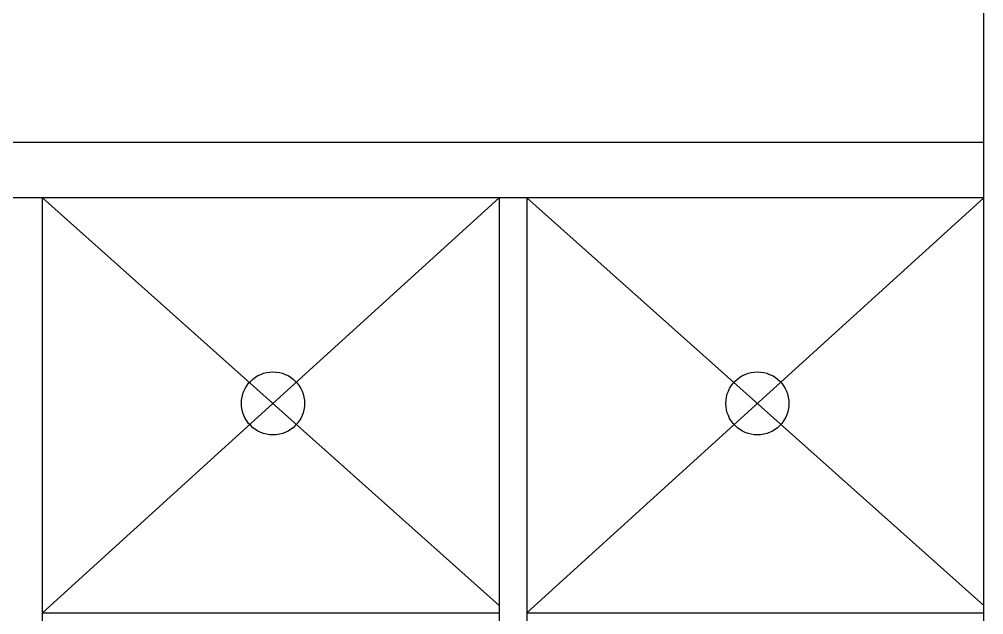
# Model space of a CAD drawing. Header units: inches. Extents: x -460 to 10305, y -938 to 5356.
# Drawn here: x 9981.7 to 10051.4, y 601.1 to 644.2 of the extents above; entities that cross this region are included whole.
import ezdxf

# ---------------------------------------------------------------- set-up
doc = ezdxf.new("R2010")
doc.units = ezdxf.units.IN
doc.header["$MEASUREMENT"] = 0
for name, color, linetype in [('01-0263-05-DWG-BFP-ARCH$0$SP-FIXT', 35, 'Continuous'), ('01-0263-05-DWG-BFP-ARCH$0$SP-PART', 190, 'Continuous'), ('01-0263-05-DWG-BFP-ARCH$0$SP-WALL', 7, 'Continuous')]:
    doc.layers.add(name, color=color, linetype=linetype)

# ---------------------------------------------------------------- blocks, each defined once
blk = doc.blocks.new('01-0263-05-DWG-BFP-ARCH', base_point=(1295.153, 1353.423))
at = {"layer": '01-0263-05-DWG-BFP-ARCH$0$SP-FIXT'}
for p, q in [((3467.158, 1951.427), (3500.158, 1981.427)), ((3467.158, 1981.427), (3500.158, 1951.957)), ((3502.158, 1981.427), (3535.158, 1951.957)), ((3502.158, 1951.427), (3535.158, 1981.427))]:
    blk.add_line(p, q, dxfattribs=at)
for centre in [(3483.805, 1966.561), (3518.805, 1966.561)]:
    blk.add_circle(centre, 2.278, dxfattribs=at)
at = {"layer": '01-0263-05-DWG-BFP-ARCH$0$SP-PART'}
for p, q in [((3467.158, 1951.427), (3500.158, 1951.427)), ((3502.158, 1951.427), (3535.158, 1951.427))]:
    blk.add_line(p, q, dxfattribs=at)
at = {"layer": '01-0263-05-DWG-BFP-ARCH$0$SP-WALL'}
for p, q in [((3535.158, 1831.427), (3535.158, 2015.427)), ((3535.158, 1985.427), (3307.158, 1985.427)), ((3535.158, 1981.427), (3307.158, 1981.427)), ((3467.158, 1911.427), (3467.158, 1981.427)), ((3500.158, 1981.427), (3500.158, 1907.427)), ((3502.158, 1981.427), (3502.158, 1907.427))]:
    blk.add_line(p, q, dxfattribs=at)

msp = doc.modelspace()

# ---------------------------------------------------------------- block references
msp.add_blockref('01-0263-05-DWG-BFP-ARCH', (7811.394, 3.261))

doc.saveas('drawing.dxf')
